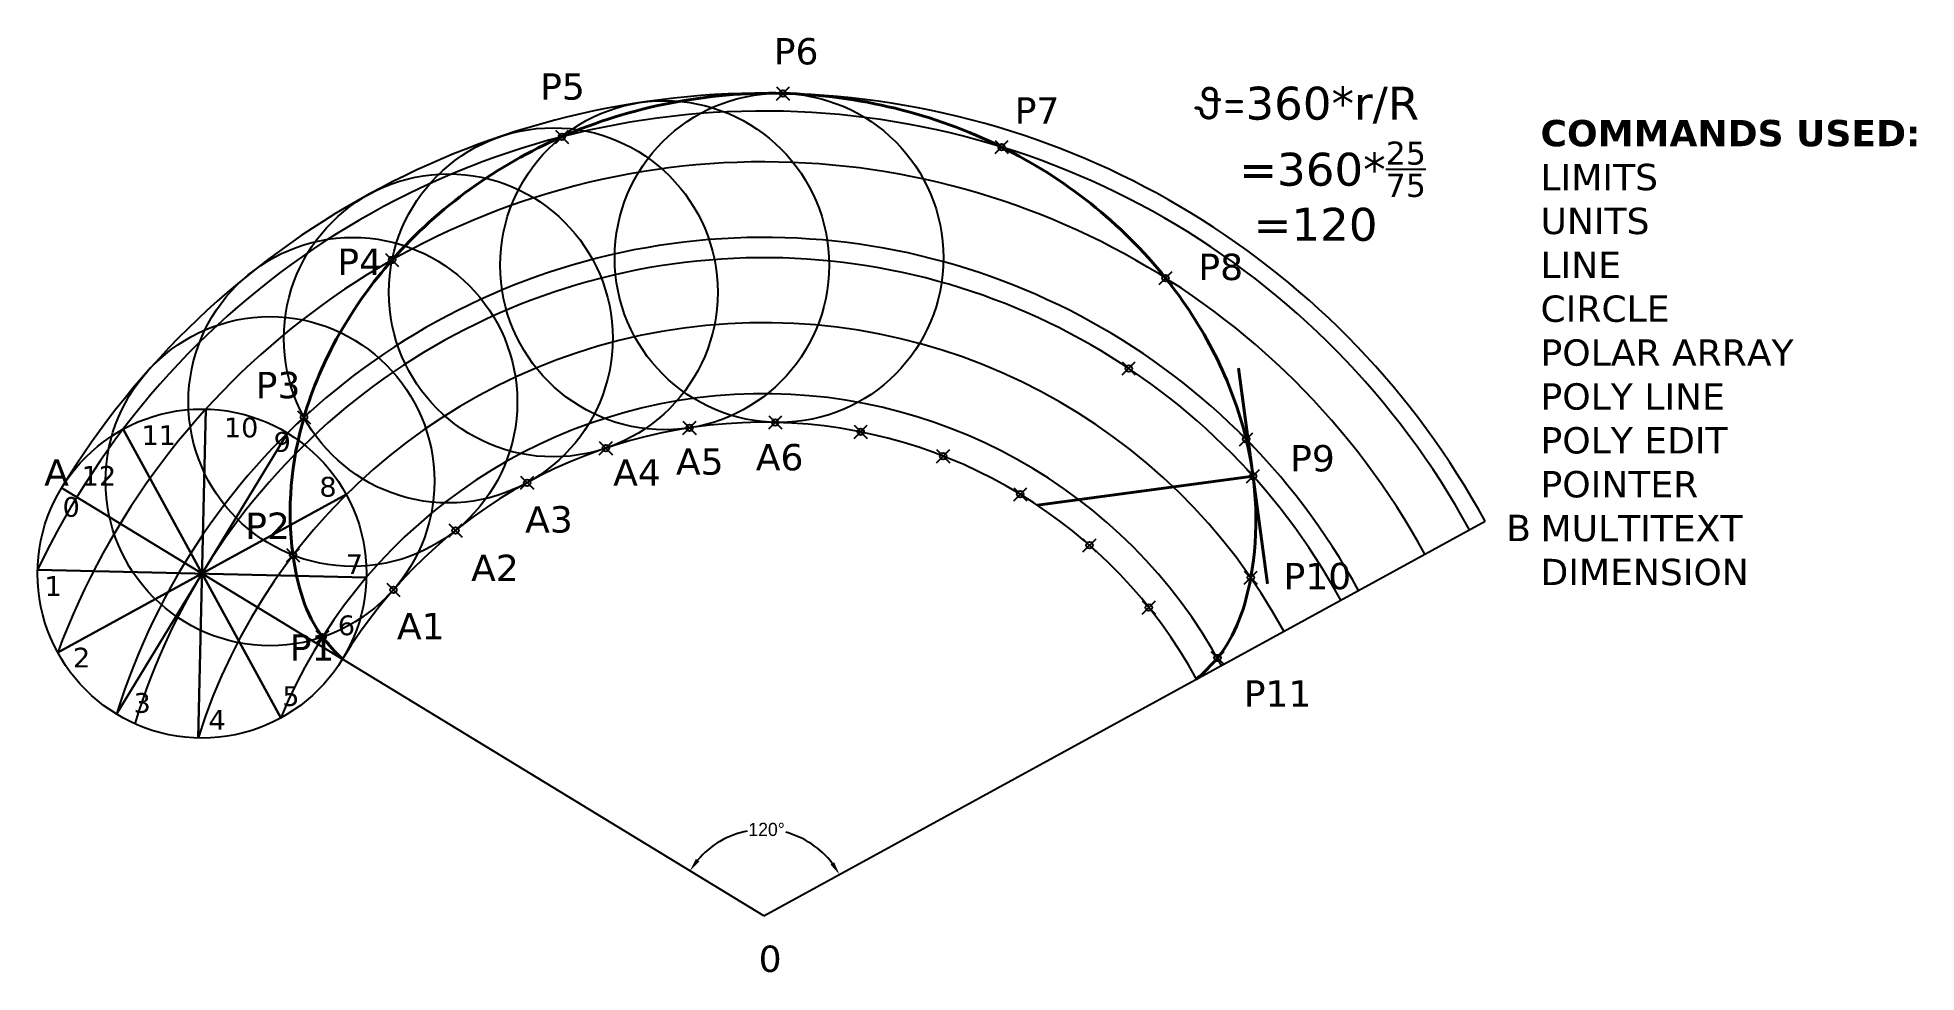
# Model space of a CAD drawing. Header units: millimetres. Extents: x -62 to 224, y 13 to 155.
import ezdxf

# ---------------------------------------------------------------- set-up
doc = ezdxf.new("R2010")
doc.units = ezdxf.units.MM
doc.header["$MEASUREMENT"] = 0
doc.header["$PDMODE"] = 35
doc.header["$PDSIZE"] = -4
doc.dimstyles.get("Standard").update_dxf_attribs({"dimtxt": 2, "dimasz": 2, "dimexe": 0.18, "dimexo": 0.0625, "dimgap": 0.09, "dimtad": 0, "dimtih": 1, "dimtoh": 1, "dimdec": 4, "dimzin": 0, "dimdsep": 46, "dimtxsty": 'Standard', "dimcen": 0.09, "dimadec": 0, "dimazin": 0, "dimtfac": 1, "dimtdec": 4, "dimtofl": 0, "dimtmove": 0, "dimatfit": 3, "dimfxl": 1, "dimtolj": 1, "dimtzin": 0, "dimarcsym": 0})

# ---------------------------------------------------------------- blocks, each defined once
blk = doc.blocks.new('*D1')
at = {"color": 0, "lineweight": -2}
for start, end in [(100.9286, 139.9238), (37.3976, 75.1817)]:
    blk.add_arc((48.9, 21.69), 13.13, start, end, dxfattribs=at)
at = {"color": 0}
for points in [[(39.13, 29.95), (38.59, 30.34), (37.69, 28.52)], [(59.61, 29.85), (59.05, 29.48), (60.42, 27.99)]]:
    blk.add_solid(points, dxfattribs=at)
at = {"layer": 'Defpoints', "color": 0}
for p in [(158.59, 81.64), (-36.51, 73.7), (44.7, 34.13), (48.9, 21.69), (48.9, 21.69)]:
    blk.add_point(p, dxfattribs=at)
at = {"color": 0, "insert": (49.34, 34.81), "char_height": 2, "attachment_point": 5}
blk.add_mtext('\\A1;120°', dxfattribs=at)

msp = doc.modelspace()

# ---------------------------------------------------------------- linework, layer by layer
at = {"lineweight": 40}
for p, q in [((121.09053, 104.89365), (125.51964, 72.11968)), ((123.30509, 88.50667), (90.53112, 84.07755))]:
    msp.add_line(p, q, dxfattribs=at)
for p, q in [((-35.92256, 98.69423), (-37.09119, 48.70789)), ((-37.09119, 48.70789), (-35.92256, 98.69423)), ((-23.50426, 95.05363), (-49.50949, 52.3485)), ((-49.50949, 52.3485), (-23.50426, 95.05363)), ((-48.49743, 95.63794), (-24.51632, 51.76419)), ((-24.51632, 51.76419), (-48.49743, 95.63794)), ((-15.15431, 60.69845), (-57.85944, 86.70368)), ((-57.85944, 86.70368), (-15.15431, 60.69845)), ((-14.56999, 85.69162), (-58.44375, 61.71051)), ((-58.44375, 61.71051), (-14.56999, 85.69162)), ((48.90338, 21.6906), (158.58777, 81.64337)), ((-11.5137, 73.11675), (-61.50004, 74.28538)), ((-61.50004, 74.28538), (-11.5137, 73.11675)), ((48.90338, 21.6906), (-36.50687, 73.70106)), ((48.90338, 21.6906), (-15.15431, 60.69845))]:
    msp.add_line(p, q)
for centre in [(51.24064, 121.66328), (33.84506, 120.55033), (16.90701, 116.43358), (0.94116, 109.43811), (-13.56738, 99.77648), (-26.17778, 87.74224), (-36.50687, 73.70106)]:
    msp.add_circle(centre, 25)
for radius, end in [(125, 148.6607298), (122.29116, 154.5274686), (114.56439, 159.5541245), (103.07764, 162.6969733), (100, 163.0222414), (90.13878, 162.5586161), (79.34024, 157.7254082), (75, 148.6607298)]:
    msp.add_arc((48.90338, 21.6906), radius, 28.6607298, end)
at = {"lineweight": 40, "start_tangent": (-0.999726825, 0.023372546)}
msp.add_spline([(-15.15431, 60.69845), (-18.17868, 64.0565), (-22.66462, 76.49043), (-20.99571, 97.44756), (-7.60499, 121.34904), (18.22737, 140.0718), (51.82495, 146.65645), (85.07812, 138.5089), (110.00729, 118.59939), (122.26641, 94.09824), (122.95412, 73.08601), (117.89202, 60.87531), (114.71402, 57.66226)], degree=3, dxfattribs=at)
for p in [(51.82495, 146.65645), (51.82495, 146.65645), (18.22737, 140.0718), (85.07812, 138.5089), (-7.60499, 121.34904), (110.00729, 118.59939), (104.40703, 104.8732), (-20.99571, 97.44756), (50.65632, 96.67011), (37.60964, 95.8354), (63.64975, 95.22661), (122.26641, 94.09824), (24.90611, 92.74784), (76.19511, 91.54875), (123.30509, 88.50667), (12.93172, 87.50123), (87.91123, 85.74829), (2.05031, 80.25501), (-22.66462, 76.49043), (98.44212, 78.00147), (-7.40749, 71.22933), (122.95412, 73.08601), (107.46779, 68.54367), (-18.17868, 64.0565), (117.89202, 60.87531)]:
    msp.add_point(p)

# ---------------------------------------------------------------- texts
at = {"attachment_point": 1}
for s, insert, char_height in [('{\\fVerdana|b0|i0|c0|p34;P6}', (50.42676, 155.06564), 4), ('{\\fVerdana|b0|i0|c0|p34;P5}', (14.90551, 149.7142), 4), ('{\\fVerdana|b0|i0|c0|p34;P7}', (87.0658, 146.06442), 4), ('\\A1;{\\fISOCPEUR|b0|i0|c0|p34;θ=\\fVerdana|b0|i0|c0|p34;360*r/R\\P   =360*\\H0.7x;\\S25/75;\\H1.429x;\\P    =120}', (114.6711, 147.67676), 5), ('{\\fVerdana|b0|i0|c0|p34;P4}', (-15.93057, 123.0882), 4), ('{\\fVerdana|b0|i0|c0|p34;P8}', (114.99185, 122.30283), 4), ('{\\fVerdana|b0|i0|c0|p34;P3}', (-28.34683, 104.34634), 4), ('{\\fVerdana|b0|i0|c0|p34;10}', (-33.17503, 97.39989), 3), ('{\\fVerdana|b0|i0|c0|p34;11}', (-45.70134, 96.23031), 3), ('{\\fVerdana|b0|i0|c0|p34;9}', (-25.61151, 95.20565), 3), ('{\\fVerdana|b0|i0|c0|p34;A5}', (35.55639, 92.72975), 4), ('{\\fVerdana|b0|i0|c0|p34;A6}', (47.70039, 93.39118), 4), ('{\\fVerdana|b0|i0|c0|p34;P9}', (128.93999, 93.22688), 4), ('{\\fVerdana|b0|i0|c0|p34;A}', (-60.49793, 91.0762), 4), ('{\\fVerdana|b0|i0|c0|p34;12}', (-54.79467, 90.048), 3), ('{\\fVerdana|b0|i0|c0|p34;A4}', (26.01643, 91.0762), 4), ('{\\fVerdana|b0|i0|c0|p34;8}', (-18.65856, 88.39414), 3), ('{\\fVerdana|b0|i0|c0|p34;0}', (-57.70369, 85.32875), 3), ('{\\fVerdana|b0|i0|c0|p34;P2}', (-29.93988, 82.96681), 4), ('{\\fVerdana|b0|i0|c0|p34;A3}', (12.62616, 83.93802), 4), ('{\\fVerdana|b0|i0|c0|p34;B}', (161.79632, 82.63152), 4), ('{\\fVerdana|b0|i0|c0|p34;7}', (-14.64427, 76.62055), 3), ('{\\fVerdana|b0|i0|c0|p34;A2}', (4.4133, 76.5626), 4), ('{\\fVerdana|b0|i0|c0|p34;P10}', (127.94666, 75.32364), 4), ('{\\fVerdana|b0|i0|c0|p34;1}', (-60.45195, 73.30658), 3), ('{\\fVerdana|b0|i0|c0|p34;6}', (-15.85473, 67.33679), 3), ('{\\fVerdana|b0|i0|c0|p34;A1}', (-6.86321, 67.73096), 4), ('{\\fVerdana|b0|i0|c0|p34;P1}', (-23.17255, 64.46974), 4), ('{\\fVerdana|b0|i0|c0|p34;2}', (-56.12042, 62.42951), 3), ('{\\fVerdana|b0|i0|c0|p34;P11}', (121.89308, 57.47457), 4), ('{\\fVerdana|b0|i0|c0|p34;3}', (-46.91255, 55.54269), 3), ('{\\fVerdana|b0|i0|c0|p34;5}', (-24.30292, 56.58343), 3), ('{\\fVerdana|b0|i0|c0|p34;4}', (-35.5164, 52.95593), 3), ('{\\fVerdana|b0|i0|c0|p34;0}', (48.13425, 17.17687), 4)]:
    msp.add_mtext(s, dxfattribs=dict(at, insert=insert, char_height=char_height))
at = {"insert": (167.01666, 142.62383), "char_height": 4, "width": 81.4877533, "attachment_point": 1}
msp.add_mtext('{\\fVerdana|b1|i0|c0|p34;COMMANDS USED:\\P\\fVerdana|b0|i0|c0|p34;LIMITS\\PUNITS\\PLINE\\PCIRCLE\\PPOLAR ARRAY\\PPOLY LINE\\PPOLY EDIT\\PPOINTER\\PMULTITEXT\\PDIMENSION}', dxfattribs=at)

# ---------------------------------------------------------------- dimensions: what is measured, and where the dimension line sits
dim = msp.add_angular_dim_2l(base=(44.70273, 34.12896), line1=((48.90338, 21.6906), (158.58777, 81.64337)), line2=((48.90338, 21.6906), (-36.50687, 73.70106)), dimstyle='Standard')
dim.commit()
dim.dimension.update_dxf_attribs({"geometry": '*D1', "text_midpoint": (49.33773, 34.81194), "dimtype": 162})

doc.saveas('drawing.dxf')
